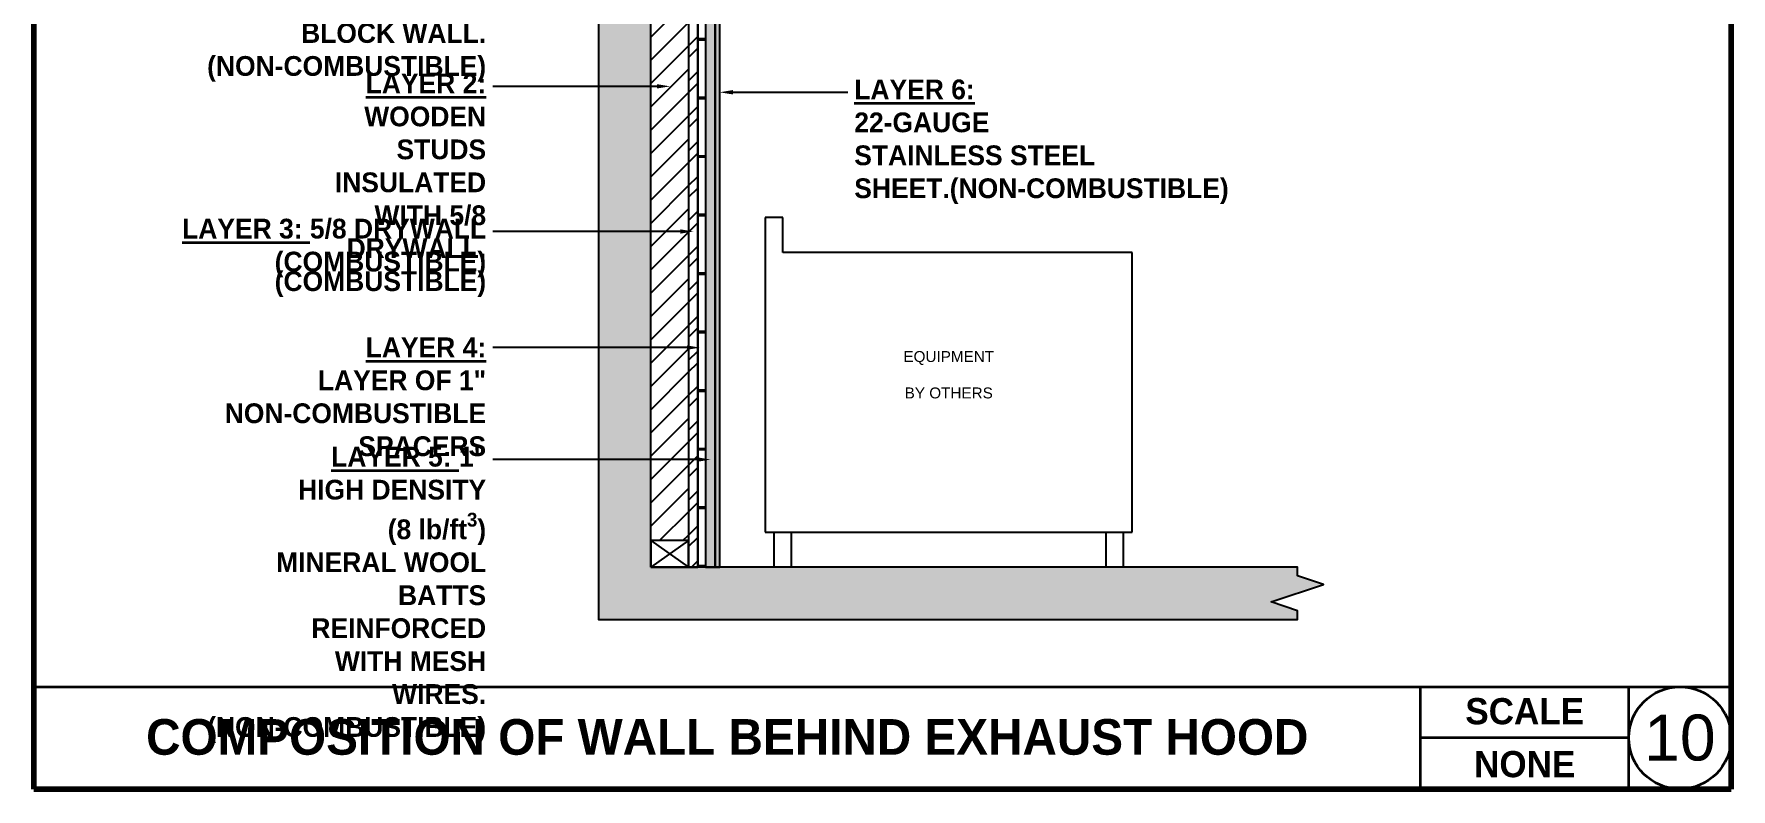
# Model space of a CAD drawing. Header units: inches. Extents: x 37 to 357, y 80 to 422.
# Drawn here: x 65.6 to 357.1, y 80.1 to 209.8 of the extents above; entities that cross this region are included whole.
import ezdxf
from ezdxf import colors
from ezdxf.entities.mleader import LeaderData, LeaderLine
from ezdxf.math import Vec2, Vec3

# ---------------------------------------------------------------- set-up
doc = ezdxf.new("R2010")
doc.units = ezdxf.units.IN
doc.header["$MEASUREMENT"] = 0
doc.layers.add('I-H Wall', color=7, linetype='Continuous')
doc.layers.add('PDF-TEXT', color=7, linetype='Continuous', lineweight=35)
doc.styles.add('BOO', font='GOTHIC.TTF', dxfattribs={"height": 6})
doc.styles.add('PDF Arial', font='arial.ttf')
doc.styles.add('PDF Arial Bold', font='arialbd.ttf')
doc.styles.get("Standard").update_dxf_attribs({"font": 'arial.ttf'})

# ---------------------------------------------------------------- blocks, each defined once
blk = doc.blocks.new('1 IN SPACER')
at = {"layer": 'I-H Wall'}
h = blk.add_hatch(dxfattribs=at)
h.set_pattern_fill('BRICK', color=256, scale=20)
h.paths.add_polyline_path([(15567.81, 1874.46), (15567.81, 1874.93), (15565.47, 1874.93), (15565.47, 1874.46)])
blk.add_lwpolyline([(15565.47, 1874.93), (15567.81, 1874.93), (15567.81, 1874.46), (15565.47, 1874.46)], close=True)
blk = doc.blocks.new('HOOD BEHIND EXHAUST HOOD')
at = {"layer": 'I-H Wall'}
h = blk.add_hatch(dxfattribs=at)
h.set_pattern_fill('AR-CONC', color=256, scale=1.5)
h.set_pattern_definition([(50, (-6187.4, -1086.128), (10.7589027, -0.941282), [1.125, -12.375]), (355, (-6187.4, -1086.128), (-2.08127, 11.282882), [0.9, -9.9]), (100.451444, (-6186.504, -1086.207), (8.677633, 10.3416), [0.956103, -10.517132]), (46.1842, (-6187.4, -1083.128), (16.00862, -2.482789), [1.6875, -18.5625]), (96.63564, (-6186.066, -1083.335), (14.019929, 14.611779), [1.434155, -15.775706]), (351.18416, (-6187.4, -1083.128), (14.01993, 14.611779), [1.35, -14.85]), (21, (-6185.9, -1083.878), (8.953606, -6.0392834), [1.125, -12.375]), (326, (-6185.9, -1083.878), (3.64973, 10.877251), [0.9, -9.9]), (71.451445, (-6185.154, -1084.382), (12.6033357, 4.837967), [0.956103, -10.517132]), (37.5, (-6187.4, -1086.1283), (0.1823978, 4.9934078), [0, -9.78, 0, -10.05, 0, -9.9375]), (7.5, (-6187.4, -1086.128), (3.946043, 5.9161757), [0, -5.73, 0, -9.555, 0, -3.7875]), (327.5, (-6190.745, -1086.1283), (8.0073365, -0.3383231), [0, -3.75, 0, -11.7, 0, -15.525]), (317.5, (-6192.245, -1086.128), (8.7477925, 1.5015747), [0, -4.875, 0, -7.77, 0, -11.025])])
h.paths.add_polyline_path([(9363.81107, 645.58859), (9363.81107, 788.80468), (9361.15892, 788.80468), (9358.50677, 796.76113), (9353.20247, 780.84824), (9350.55032, 788.80468), (9347.89817, 788.80468), (9347.89817, 417.50371), (9560.07016, 417.50371), (9560.07016, 420.15586), (9552.11371, 422.80801), (9568.02661, 428.11231), (9560.07016, 430.76446), (9560.07016, 433.41661), (9363.81107, 433.41661)])
h = blk.add_hatch(dxfattribs=at)
h.set_pattern_fill('ANSI31', color=256, scale=40)
h.set_pattern_definition([(45, (-6187.4, -1086.1283), (-3.5355339, 3.5355339), [])])
h.paths.add_polyline_path([(9375.25865, 788.80468), (9372.39675, 788.80468), (9370.96581, 796.78229), (9368.10391, 780.84824), (9366.67296, 788.80468), (9363.81107, 788.80468), (9363.81107, 441.41661), (9375.25865, 441.41661)])
h = blk.add_hatch(dxfattribs=at)
h.set_pattern_fill('ANSI32', color=256, scale=20)
h.set_pattern_definition([(45, (-6187.4, -1086.128), (-5.303301, 5.303301), []), (45, (-6183.8646, -1086.128), (-5.303301, 5.303301), [])])
h.paths.add_polyline_path([(9378.06991, 788.80468), (9375.25865, 788.80468), (9375.25865, 433.41661), (9378.06991, 433.41661)])
h = blk.add_hatch(dxfattribs=at)
h.set_pattern_fill('BOX', color=256, scale=4)
h.set_pattern_definition([(90, (-6187.4, -1086.1283), (-4, 2e-16), []), (90, (-6186.4, -1086.1283), (-4, 2e-16), []), (0, (-6187.4, -1086.1283), (0, 4), [-1, 1]), (0, (-6187.4, -1085.1283), (0, 4), [-1, 1]), (0, (-6187.4, -1084.1283), (0, 4), [1, -1]), (0, (-6187.4, -1083.1283), (0, 4), [1, -1]), (90, (-6185.4, -1086.1283), (-4, 2e-16), [1, -1]), (90, (-6184.4, -1086.1283), (-4, 2e-16), [1, -1])])
h.paths.add_polyline_path([(9380.40857, 433.41661), (9383.2979, 433.41661), (9383.2979, 788.80468), (9380.40857, 788.80468)])
h = blk.add_hatch(color=256, dxfattribs=at)
h.dxf.hatch_style = 1
h.set_gradient(color1=(128, 128, 128), color2=(192, 192, 192), name='CYLINDER')
h.paths.add_polyline_path([(9383.2979, 433.41661), (9384.70353, 433.41661), (9384.70353, 788.80468), (9383.2979, 788.80468)])
for p, q in [((9378.06991, 788.80468), (9378.06991, 433.41661)), ((9363.81107, 433.41661), (9363.81107, 645.58859)), ((9398.54245, 539.5026), (9398.54245, 444.02521)), ((9403.84675, 539.5026), (9398.54245, 539.5026)), ((9403.84675, 528.894), (9403.84675, 539.5026)), ((9509.93275, 528.894), (9403.84675, 528.894)), ((9509.93275, 444.02521), (9509.93275, 528.894)), ((9398.54245, 444.02521), (9509.93275, 444.02521)), ((9401.1946, 433.41661), (9401.1946, 444.02521)), ((9406.4989, 433.41661), (9406.4989, 444.02521)), ((9501.9763, 433.41661), (9501.9763, 444.02521)), ((9507.2806, 433.41661), (9507.2806, 444.02521)), ((9375.25865, 441.41661), (9363.81107, 433.41661)), ((9363.81107, 441.41661), (9375.25865, 433.41661))]:
    blk.add_line(p, q)
for points in [[(9363.81107, 433.41661), (9363.81107, 788.80468), (9361.15892, 788.80468), (9358.50677, 796.76113), (9353.20247, 780.84824), (9350.55032, 788.80468), (9347.89817, 788.80468), (9347.89817, 417.50371), (9560.07016, 417.50371), (9560.07016, 420.15586), (9552.11371, 422.80801), (9568.02661, 428.11231), (9560.07016, 430.76446), (9560.07016, 433.41661)], [(9375.25865, 433.41661), (9378.06991, 433.41661), (9378.06991, 788.80468), (9375.25865, 788.80468)], [(9380.40857, 433.41661), (9383.2979, 433.41661), (9383.2979, 788.80468), (9380.40857, 788.80468)], [(9383.2979, 433.41661), (9384.70353, 433.41661), (9384.70353, 788.80468), (9383.2979, 788.80468)], [(9363.81107, 433.41661), (9375.25865, 433.41661), (9375.25865, 441.41661), (9363.81107, 441.41661)]]:
    blk.add_lwpolyline(points, close=True)
blk.add_lwpolyline([(9363.81107, 788.80468), (9366.67296, 788.80468), (9368.10391, 780.84824), (9370.96581, 796.78229), (9372.39675, 788.80468), (9375.25865, 788.80468), (9375.25865, 441.41661)])
for p in [(9378.06991, 593.34124), (9378.06991, 593.34124), (9378.06991, 575.57184), (9378.06991, 575.57184), (9378.06991, 557.80243), (9378.06991, 557.80243), (9378.06991, 540.03303), (9378.06991, 540.03303), (9378.06991, 522.26363), (9378.06991, 522.26363), (9378.06991, 504.49422), (9378.06991, 504.49422), (9378.06991, 486.72482), (9378.06991, 486.72482), (9378.06991, 468.95541), (9378.06991, 468.95541), (9378.06991, 451.18601)]:
    blk.add_point(p)
for p in [(-6187.40015, -1281.11686), (-6187.40015, -1298.88626), (-6187.40015, -1316.65567), (-6187.40015, -1334.42507), (-6187.40015, -1352.19447), (-6187.40015, -1369.96388), (-6187.40015, -1387.73328), (-6187.40015, -1405.50269), (-6187.40015, -1423.27209), (-6187.40015, -1441.04149)]:
    blk.add_blockref('1 IN SPACER', p)
at = {"insert": (9454.2376, 491.7639), "char_height": 3.3151873, "width": 111.3902933, "attachment_point": 5}
blk.add_mtext('EQUIPMENT^J^MBY OTHERS', dxfattribs=at)
at = {"layer": 'PDF-TEXT'}
ml = blk.add_multileader_mtext('Standard', dxfattribs=at)
ml.set_content('{\\fCentury Gothic|b1|i0|c0|p34;\\LLAYER 1:\\l ORIGINAL CONCRETE BLOCK WALL. (NON-COMBUSTIBLE)}', color=256, style='BOO')
ml.set_leader_properties(color=45)
ml.build(insert=Vec2(0, 0))
ml.multileader.update_dxf_attribs({"dogleg_length": 2})
ctx = ml.context
ctx.base_point, ctx.char_height, ctx.plane_origin = Vec3(9214.17226, 624.66671), 6, Vec3(9613.13445, 596.52378)
ctx.text_align_type = 2
notes = []
notes.append((ctx, [(0, (1, 1, 0), (9327.14558, 624.66671), (-1, 0), 11.33362, [(0, [(9355.65937, 624.66671)], 0, [])])]))
ctx.mtext.insert, ctx.mtext.width, ctx.mtext.alignment, ctx.mtext.flow_direction = Vec3(9313.81197, 628.5355), 100.5140843, 3, 5
ml = blk.add_multileader_mtext('Standard', dxfattribs=at)
ml.set_content('{\\fCentury Gothic|b1|i0|c0|p34;\\LLAYER 2:\\l WOODEN STUDS INSULATED WITH 5/8 DRYWALL. (COMBUSTIBLE)}', color=256, style='BOO')
ml.set_leader_properties(color=45)
ml.build(insert=Vec2(0, 0))
ml.multileader.update_dxf_attribs({"dogleg_length": 2})
ctx = ml.context
ctx.base_point, ctx.char_height, ctx.plane_origin = Vec3(9210.63997, 579.34112), 6, Vec3(9629.04735, 551.19819)
ctx.text_align_type = 2
notes.append((ctx, [(0, (1, 1, 0), (9335.94932, 579.34112), (-1, 0), 20.13735, [(0, [(9369.68861, 579.34112)], 0, [])])]))
ctx.mtext.insert, ctx.mtext.width, ctx.mtext.alignment, ctx.mtext.flow_direction = Vec3(9313.81197, 583.20991), 109.2701756, 3, 5
ml = blk.add_multileader_mtext('Standard', dxfattribs=at)
ml.set_content('{\\fCentury Gothic|b1|i0|c0|p34;\\LLAYER 6:\\l 22-GAUGE STAINLESS STEEL SHEET.(NON-COMBUSTIBLE)}', color=256, style='BOO')
ml.set_leader_properties(color=45)
ml.build(insert=Vec2(0, 0))
ml.multileader.update_dxf_attribs({"dogleg_length": 2})
ctx = ml.context
ctx.base_point, ctx.char_height, ctx.plane_origin = Vec3(9423.56029, 577.53817), 6, Vec3(9636.11452, 549.39524)
notes.append((ctx, [(1, (1, 1, 0), (9406.76439, 577.53817), (1, 0), 16.7959, [(0, [(9384.70353, 577.53817)], 0, [])])]))
ctx.mtext.insert, ctx.mtext.width, ctx.mtext.flow_direction = Vec3(9425.56029, 581.40696), 131.3209303, 5
ml = blk.add_multileader_mtext('Standard', dxfattribs=at)
ml.set_content('{\\fCentury Gothic|b1|i0|c0|p34;\\LLAYER 3:\\l 5/8 DRYWALL\\P(COMBUSTIBLE)}', color=256, style='BOO')
ml.set_leader_properties(color=45)
ml.build(insert=Vec2(0, 0))
ml.multileader.update_dxf_attribs({"dogleg_length": 2})
ctx = ml.context
ctx.base_point, ctx.char_height, ctx.plane_origin = Vec3(9224.30823, 535.27514), 6, Vec3(9636.11452, 507.13221)
ctx.text_align_type = 2
notes.append((ctx, [(0, (1, 1, 0), (9343.01649, 535.27514), (-1, 0), 27.20452, [(0, [(9376.75578, 535.27514)], 0, [])])]))
ctx.mtext.insert, ctx.mtext.width, ctx.mtext.alignment, ctx.mtext.flow_direction = Vec3(9313.81197, 539.14394), 187.9317354, 3, 5
ml = blk.add_multileader_mtext('Standard', dxfattribs=at)
ml.set_content('{\\fCentury Gothic|b1|i0|c0|p34;\\LLAYER 4:\\l LAYER OF 1" NON-COMBUSTIBLE SPACERS}', color=256, style='BOO')
ml.set_leader_properties(color=45)
ml.build(insert=Vec2(0, 0))
ml.multileader.update_dxf_attribs({"dogleg_length": 2})
ctx = ml.context
ctx.base_point, ctx.char_height, ctx.plane_origin = Vec3(9198.14643, 500.0265), 6, Vec3(9636.11452, 471.88357)
ctx.text_align_type = 2
notes.append((ctx, [(0, (1, 1, 0), (9343.01649, 500.0265), (-1, 0), 27.20452, [(0, [(9378.74887, 500.0265)], 0, [])])]))
ctx.mtext.insert, ctx.mtext.width, ctx.mtext.alignment, ctx.mtext.flow_direction = Vec3(9313.81197, 503.10196), 115.8456014, 3, 5
ml = blk.add_multileader_mtext('Standard', dxfattribs=at)
ml.set_content('\\A1;{\\fCentury Gothic|b1|i0|c0|p34;\\LLAYER 5:\\l 1" HIGH DENSITY (8 lb/ft\\H0.7x;\\S3^ ;\\H1.42857x;) MINERAL WOOL BATTS REINFORCED WITH MESH WIRES. (NON-COMBUSTIBLE)}', color=256, style='BOO')
ml.set_leader_properties(color=45)
ml.build(insert=Vec2(0, 0))
ml.multileader.update_dxf_attribs({"dogleg_length": 2})
ctx = ml.context
ctx.base_point, ctx.char_height, ctx.plane_origin = Vec3(9200.53102, 466.03748), 6, Vec3(9636.11452, 437.89455)
ctx.text_align_type = 2
notes.append((ctx, [(0, (1, 1, 0), (9343.01649, 466.03748), (-1, 0), 27.20452, [(0, [(9381.98457, 466.03748)], 0, [])])]))
ctx.mtext.insert, ctx.mtext.width, ctx.mtext.alignment, ctx.mtext.flow_direction = Vec3(9313.81197, 469.90627), 114.358336, 3, 5
for ctx, leaders in notes:
    for number, flags, end, landing, length, lines in leaders:
        leader = LeaderData()
        leader.index, (leader.has_last_leader_line, leader.has_dogleg_vector, leader.attachment_direction) = number, flags
        leader.last_leader_point, leader.dogleg_vector, leader.dogleg_length = Vec3(end), Vec3(landing), length
        for number, points, colour, breaks in lines:
            line = LeaderLine()
            line.index, line.vertices, line.color, line.breaks = number, Vec3.list(points), colors.encode_raw_color(colour), breaks
            leader.lines.append(line)
        ctx.leaders.append(leader)

msp = doc.modelspace()

# ---------------------------------------------------------------- linework, layer by layer
at = {"layer": 'PDF-TEXT', "color": 42, "lineweight": 100}
for p, q in [((65.61, 422.1), (65.61, 80.1)), ((357.06, 422.1), (357.06, 80.1)), ((65.61, 80.1), (357.06, 80.1))]:
    msp.add_line(p, q, dxfattribs=at)
at = {"layer": 'PDF-TEXT'}
for p, q in [((65.61, 97.67), (357.06, 97.67)), ((303.73, 80.1), (303.73, 97.67)), ((339.5, 80.1), (339.5, 97.67)), ((339.5, 88.89), (303.73, 88.89))]:
    msp.add_line(p, q, dxfattribs=at)
msp.add_circle((348.28, 88.89), 8.78, dxfattribs=at)

# ---------------------------------------------------------------- block references
at = {"xscale": 0.5657759522830257, "yscale": 0.5657759522830257, "zscale": 0.5657759522830257}
msp.add_blockref('HOOD BEHIND EXHAUST HOOD', (-5126.27, -126.98), dxfattribs=at)

# ---------------------------------------------------------------- texts
at = {"layer": 'PDF-TEXT', "attachment_point": 5}
for s, insert, char_height, width, style in [('{\\fCentury Gothic|b1|i0|c0|p34;SCALE}', (321.62, 93.44), 4.5, 35.7683, 'PDF Arial Bold'), ('{\\fCentury Gothic|b1|i0|c0|p34;COMPOSITION OF WALL BEHIND EXHAUST HOOD}', (184.67, 89.01), 6.1202, 238.1271, 'PDF Arial Bold'), ('10', (348.28, 88.89), 7.889, 17.5595, 'PDF Arial'), ('{\\fCentury Gothic|b1|i0|c0|p34;NONE}', (321.62, 84.35), 4.5, 35.7683, 'PDF Arial Bold')]:
    msp.add_mtext(s, dxfattribs=dict(at, insert=insert, char_height=char_height, width=width, style=style))

doc.saveas('drawing.dxf')
